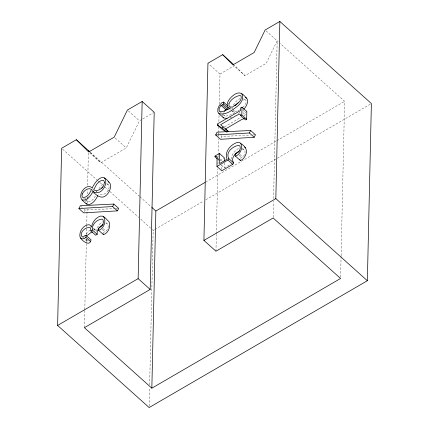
<?xml version="1.0" encoding="UTF-8"?>
<svg xmlns="http://www.w3.org/2000/svg" width="429" height="429" viewBox="0 0 429 429"><rect width="100%" height="100%" fill="white"/><g stroke="black" fill="none" stroke-linecap="round" stroke-linejoin="round"><path stroke-width="0.32" stroke-dasharray="2.15 1.61" d="M84.395 327.676L84.792 310.296M84.803 309.625L86.293 244.112M86.309 243.441L86.401 239.43M86.502 234.754L86.701 226.062M86.717 225.391L87.082 209.347M87.216 203.33L87.291 199.989M87.307 199.319L87.355 197.313M87.43 193.972L87.521 189.961M87.629 185.28L88.369 152.526M149.179 406.215L149.603 387.494M149.662 384.818L153.169 230.389L152.172 229.499M215.964 251.212L216.339 234.497M216.355 233.826L217.83 168.983M217.937 164.302L218.13 155.609M218.147 154.944L218.511 138.899M218.57 136.224L218.785 126.866M218.801 126.196L218.844 124.19M218.908 121.514L219.042 115.498M219.299 104.134L219.98 74.051L208.419 63.68M221.809 169.46L221.916 164.843M273.155 217.31L273.52 201.265M273.579 198.589L277.161 40.819L266.178 63.353L244.959 75.686L233.397 65.31M340.615 277.145L341.087 256.419M341.098 255.754L344.605 101.324L280.137 43.49M231.118 159.057C231.521 154.36 235.022 150.536 238.883 148.15M232.159 108.859L232.325 107.738M223.782 113.878L223.97 112.704M93.42 228.839L96.311 231.435C96.975 227.563 99.131 223.906 102.483 221.782M85.666 199.067L86.009 197.941M89.65 152.847L100.729 162.784L126.255 147.951L139.463 120.849L142.299 119.203M84.282 211.749L85.151 210.065L115.412 208.548M221.048 138.165L221.916 136.486L250.204 135.065M87.13 198.268L89.425 195.098M95.367 195.93C93.854 198.697 91.457 201.941 87.977 201.882L85.151 199.528M103.169 233.183L104.601 231.622L105.963 231.156C107.845 229.515 108.66 226.78 107.958 224.378L105.539 222.152M233.296 105.035L236.223 101.282L239.908 98.509M86.165 234.105L88.036 231.73L90.219 230.067M99.035 188.653L100.515 186.518L103.48 183.553M82.797 237.419L86.653 240.878L88.304 241.184L88.959 240.444M240.342 158.333L241.382 157.4L242.712 156.955C244.573 155.405 245.645 152.681 244.75 150.338L242.337 148.177M242.723 107.33C244.723 105.679 247.066 103.067 245.892 100.289L243.484 98.128M238.315 113.588L240.696 111.894M237.784 111.079L239.795 109.685M142.862 118.871L153.636 112.612M219.98 74.051L234.717 65.487L244.959 75.686M243.972 115.621L245.393 114.854L245.313 112.366L246.82 111.486M224.517 126.92L241.291 117.149M221.461 165.304L224.351 167.9L231.896 163.513M205.652 182.084L276.287 141.028M276.866 140.691L344.605 101.324M153.169 230.389L154.327 229.719M154.907 229.381L203.528 201.121M205.84 199.775L370.806 103.898M219.82 160.285L223.777 158.14M234.84 112.875L230.947 114.763L225.729 116.216L224.624 115.932L222.217 113.776M91.731 191.264L92.943 190.749M229.955 117.857L231.703 117.155M242.852 100.091L244.686 99.769L245.892 100.289M92.643 193.173L93.527 193.018M241.666 149.941L243.516 149.705L244.75 150.338M237.28 111.427L234.674 111.224L232.749 109.497M252.837 134.931L255.469 134.803M116.071 208.515L118.704 208.381M105.899 223.45L106.987 223.45M106.842 184.642L108.172 184.658L108.966 185.462C110.237 190.819 103.523 196.847 98.445 194.23M220.828 160.677L221.498 160.784L220.538 159.92M93.962 229.032L95.292 229.788L96.311 231.435M230.904 110.205L233.714 112.596M96.294 191.495L97.034 192.154L96.069 191.291M266.082 30.877L278.153 41.71M242.905 110.205L245.313 112.366M242.986 112.693L245.393 114.854M229.858 106.901L232.266 109.063M230.024 108.553L230.99 109.416M232.915 111.149L234.357 112.441M219.809 111.615L221.734 113.342M218.061 133.028L219.026 133.891M220.951 135.623L221.916 136.486M239.822 154.365L242.712 156.955M238.969 155.239L241.382 157.4M216.683 156.462L218.608 158.188M217.894 158.553L218.854 159.416M217.873 159.379L218.838 160.242M128.384 110.907L139.463 120.849M115.176 138.009L126.255 147.951M90.401 152.3L139.495 196.343M139.993 196.788L151.399 207.019M106.724 183.36L108.172 184.658M62.629 149.174L97.453 180.411M97.951 180.856L99.442 182.196M99.941 182.641L102.429 184.872M104.917 187.103L109.39 191.119M109.888 191.565L138.744 217.449M140.733 219.235L151.678 229.054M92.214 187.838L93.179 188.701M91.506 189.302L93.431 191.034M83.703 198.236L84.669 199.099M81.296 206.606L82.261 207.475M84.186 209.202L85.151 210.065M103.073 228.566L105.963 231.156M102.193 229.461L104.601 231.622M93.366 228.062L95.292 229.788M85.897 239.023L88.304 241.184M90.31 152.408L100.729 162.784M233.859 110.382L234.674 111.224M223.976 115.154L224.624 115.932M86.653 240.878L85.918 239.044M232.245 110.886L232.834 111.931M86.894 200.359L87.076 201.26M85.468 200.686L85.602 202.177M222.512 114.677L222.624 116.098M224.346 162.864L224.351 167.9"/><path stroke-width="0.64" d="M76.373 139.715L88.685 151.979L114.211 137.146L127.418 110.044L142.155 101.48L154.199 112.285L150.182 289.441L84.395 327.676L151.839 388.181L340.583 278.48L273.139 217.98L215.964 251.212L203.92 240.406L207.942 63.245L222.678 54.681L232.915 64.881L254.134 52.547L265.117 30.014L279.853 21.45L371.385 103.561L367.363 280.722L149.147 407.55L57.615 325.439L61.637 148.278L76.373 139.715L89.902 151.855M103.137 224.421C99.549 226.378 96.589 230.019 97.195 234.325L95.651 235.226L90.83 230.904L90.701 228.4L90.16 227.643C85.918 226.668 80.459 231.333 81.269 235.821L82.615 236.915L83.489 236.862L84.904 235.553L86.245 235.521C86.797 238.851 80.641 240.53 79.933 236.776C79.054 231.317 83.387 224.828 89.146 224.71L90.476 225.466L91.495 227.113C92.278 222.292 95.56 217.841 100.214 216.157C104.129 215.068 106.371 219.653 109.025 221.723C110.843 226.367 108.489 233.086 103.55 234.642L103.024 233.859M150.182 289.441L138.138 278.641L142.155 101.48M151.839 388.181L155.861 211.02L151.893 207.464M217.39 158.944L214.983 156.783L215.004 155.963L219.525 153.512L224.346 157.834L224.346 160.977M226.48 132.035L222.179 129.306L217.364 124.984L217.385 123.949L240.572 110.532L240.497 108.044L242.004 107.17L246.82 111.486L246.648 119.278L245.511 119.938L240.696 115.615L240.433 114.516L239.714 114.135L236.846 115.229L220.656 124.673L228.03 131.183L227.354 131.976M239.425 150.965C235.312 153.019 230.421 158.226 233.671 162.961L232.759 164.339L221.782 170.78L216.961 166.457L217.047 157.17L216.683 156.462L214.983 156.783M246.648 119.278L241.827 114.956L242.004 107.17M367.363 280.722L275.831 198.611L279.853 21.45M78.882 208.548L112.612 206.547L113.883 204.059L118.704 208.381L117.428 210.87L83.698 212.87L78.882 208.548L80.336 205.743L113.883 204.059M215.648 134.969L249.372 132.969L250.649 130.48L255.469 134.803L254.193 137.291L220.463 139.291L215.648 134.969L217.101 132.164L250.649 130.48M243.597 109.325C246.257 106.81 248.187 103.051 247.377 99.324C244.954 96.38 241.581 91.538 237.135 93.232C232.164 94.627 222.313 105.126 230.024 108.553L222.474 111.679L219.809 111.615L219.16 110.832L219.155 108.381L221.026 105.373C222.453 105.148 224.356 103.866 223.793 102.209L222.174 102.413L219.278 105.486L217.911 108.66L217.803 111.776L218.897 113.631L223.713 117.948L227.123 118.522M92.98 191.431C90.916 195.351 87.318 201.303 82.1 199.941C77.231 194.632 86.175 182.615 92.214 187.838C94.321 183.891 96.825 179.617 101.105 177.762C105.143 176.206 107.926 181.269 110.242 183.773C111.25 187.843 109.567 192.187 106.564 194.991C102.102 199.866 96.096 195.501 92.98 191.431C99.801 196.509 107.577 186.111 105.421 179.451L104.29 177.831M97.796 195.753C96.241 198.713 94.423 201.727 91.527 203.555C87.816 206.537 84.599 202.37 82.1 199.941M80.518 237.982C82.465 241.162 90.133 246.938 91.061 239.843L85.891 235.312M224.48 111.513L225.842 109.695L227.273 109.223L228.308 108.29L223.493 103.968M216.961 166.457L227.944 160.017L228.855 158.644C225.107 152.397 232.963 146.032 238.701 145.383L239.929 146.016C240.825 148.359 239.752 151.083 237.891 152.633C236.454 152.89 234.615 154.215 235.113 155.866L240.331 160.419C243.071 159.92 244.589 157.164 245.667 154.842C248.069 150.247 244.921 145.876 240.841 143.597A9.245 4.869 -48.1 0 0 236.331 142.766C230.132 145.147 224.067 152.343 227.08 159.191L219.535 163.578L219.525 153.512M217.364 124.984L222.201 128.051L223.209 126.861M234.861 105.866L238.074 102.837M87.285 235.473L90.905 232.556L92.541 231.923M240.696 115.615L241.827 114.956M90.83 230.904L92.374 230.003C91.65 224.48 96.884 219.283 102.172 219.128L103.137 220.056C103.845 222.458 103.03 225.193 101.147 226.839C99.705 227.102 97.833 228.416 98.332 230.083L103.55 234.642M155.861 211.02L205.073 182.422M57.615 325.439L138.138 278.641M203.92 240.406L275.831 198.611M235.51 156.097C240.224 154.622 242.964 148.037 240.841 143.597M98.734 230.319C103.877 228.711 106.918 220.613 103.266 216.382M244.53 118.458L241.661 119.552L225.472 128.995L228.03 131.183M218.897 113.631C225.954 115.519 232.615 109.899 237.923 105.861C241.13 103.046 244.417 97.898 241.8 93.753M108.231 181.767L109.111 182.153M240.331 160.419L239.806 159.642M245.409 97.329L246.621 98.069M222.678 54.681L233.757 64.623M223.434 102.011L227.29 105.47M222.458 104.901L227.273 109.223M221.026 105.373L225.842 109.695M249.372 132.969L254.193 137.291M222.201 128.051L226.539 131.939M228.855 158.644L233.671 162.961M227.944 160.017L232.759 164.339M112.612 206.547L117.428 210.87M92.374 230.003L97.195 234.325M85.848 237.328L90.664 241.65M88.417 150.52L89.361 151.464M86.079 203.405L86.915 204.263M223.021 117.192L223.713 117.948M244.584 147.024A9.245 4.869 -48.1 0 1 245.656 147.919M101.753 188.293A7.073 3.727 -48.1 0 1 103.116 186.851M228.947 103.721L229.038 106.06L229.858 106.901L232.459 107.105C235.827 104.386 242.546 101.33 241.077 95.967L239.87 95.447C235.387 96.332 230.754 99.399 228.947 103.721M104.386 182.695C104.022 187.473 98.305 192.331 93.624 189.913L96.541 184.486A7.073 3.727 -48.1 0 1 102.027 180.319L103.351 180.336L104.15 181.14L104.386 182.695M82.309 193.946L81.987 195.592L82.261 196.938L83.162 197.56C87.527 197.469 90.144 192.948 91.506 189.302C87.913 187.221 83.784 190.744 82.309 193.946"/></g></svg>
